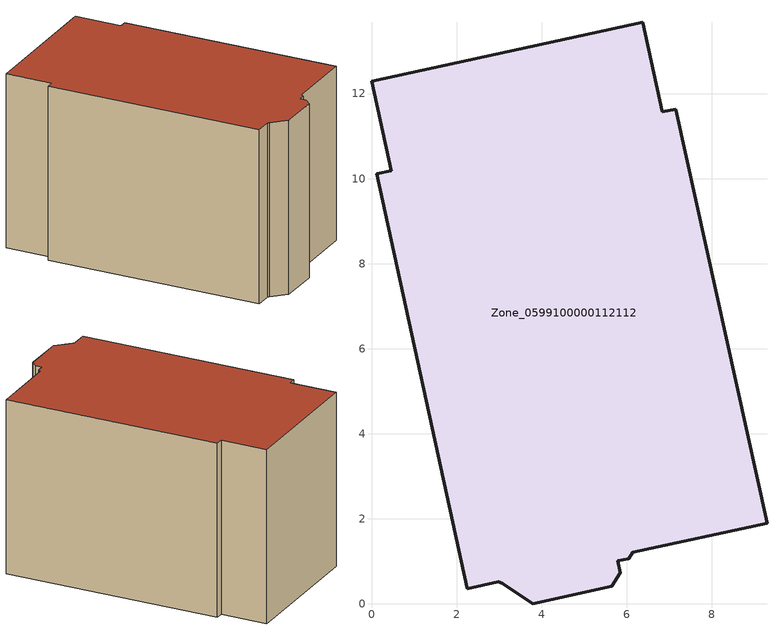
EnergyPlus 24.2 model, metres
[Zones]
Zone_0599100000112112
 floor ground (C_G): 2.25,0.36 0.12,10.11 0.46,10.18 0,12.29 6.38,13.68 6.84,11.57 7.16,11.63 9.3,1.89 6.14,1.21 6.05,1.06 5.79,1.01 5.85,0.73 5.65,0.41 3.79,0 3.08,0.49 2.98,0.52 z0
 wall outside (C_F): 6.84,11.57 6.38,13.68 0,12.29 0.46,10.18 0.12,10.11 2.25,0.36 2.98,0.52 3.08,0.49 3.79,0 5.65,0.41 5.85,0.73 5.79,1.01 6.05,1.06 6.14,1.21 9.3,1.89 7.16,11.63 6.84,11.57 z0:8.07
 roof outside (C_R): 2.25,0.36 2.98,0.52 3.08,0.49 3.79,0 5.65,0.41 5.85,0.73 5.79,1.01 6.05,1.06 6.14,1.21 9.3,1.89 7.16,11.63 6.84,11.57 6.38,13.68 0,12.29 0.46,10.18 0.12,10.11 z8.07
[BUILDING]
Pand.0599100000112112: North Axis=0; Terrain=City; Loads Convergence Tolerance Value=0.04; Temperature Convergence Tolerance Value=0.4; Solar Distribution=FullExterior; Maximum Number of Warmup Days=25; Minimum Number of Warmup Days=1
[Site:Location]
Rotterdam.The.Hague.AP_ZH_NLD Design_Conditions: Latitude=51.96; Longitude=4.45; Time Zone=1; Elevation=-4.5
[SITE:GROUNDTEMPERATURE:BUILDINGSURFACE]
18, 18, 18, 18, 18, 18, 18, 18, 18, 18, 18, 18
[MATERIAL] Thermal Absorptance=0.9; Solar Absorptance=0.7; Visible Absorptance=0.7
Name | Roughness | Thickness | Conductivity | Density | Specific Heat
G.D.1965 | MediumSmooth | 0.15 | 1 | 540 | 1210
F.D.1965 | Rough | 0.3 | 0.857143 | 1920 | 840
R.D.1965 | MediumRough | 0.2 | 0.08 | 1500 | 1000
[CONSTRUCTION]
C_G: G.D.1965
C_F: F.D.1965
C_R: R.D.1965
[ZONE]
Zone_0599100000112112: Type=1; Multiplier=1; Ceiling Height=Autocalculate; Volume=Autocalculate; Floor Area=autocalculate; Part of Total Floor Area=Yes
[ZONEINFILTRATION:DESIGNFLOWRATE]
Infil_Zone_0599100000112112: Zone or ZoneList or Space or SpaceList=Zone_0599100000112112; Schedule=AlwaysOn; Design Flow Rate Calculation Method=Flow/Area; Flow Rate per Floor Area=0.0042; Constant Term Coefficient=1; Temperature Term Coefficient=0; Velocity Term Coefficient=0; Velocity Squared Term Coefficient=0
[HVACTEMPLATE:ZONE:IDEALLOADSAIRSYSTEM]
Zone_0599100000112112: Maximum Heating Supply Air Temperature=50; Minimum Cooling Supply Air Temperature=13; Maximum Heating Supply Air Humidity Ratio=0.0156; Minimum Cooling Supply Air Humidity Ratio=0.0077; Heating Limit=NoLimit; Cooling Limit=NoLimit; Dehumidification Control Type=ConstantSensibleHeatRatio; Cooling Sensible Heat Ratio=0.7; Dehumidification Setpoint=60; Humidification Control Type=None; Humidification Setpoint=30; Outdoor Air Method=None; Outdoor Air Flow Rate per Person=0.00944; Outdoor Air Flow Rate per Zone Floor Area=0; Outdoor Air Flow Rate per Zone=0; Demand Controlled Ventilation Type=None; Outdoor Air Economizer Type=NoEconomizer; Heat Recovery Type=None; Sensible Heat Recovery Effectiveness=0.7; Latent Heat Recovery Effectiveness=0.65
[ZONECONTROL:THERMOSTAT]
ThermostatControl_Zone_0599100000112112: Zone or ZoneList=Zone_0599100000112112; Control Type Schedule=DualSetpointControlType; Control 1=Thermostat_Zone_0599100000112112; Temperature Difference Between Cutout And Setpoint=0
[THERMOSTATSETPOINT:DUALSETPOINT]
Thermostat_Zone_0599100000112112: Heating Setpoint Temperature Schedule=HeatingSetpoint_Zone_0599100000112112; Cooling Setpoint Temperature Schedule=CoolingSetpoint_Zone_0599100000112112
[SCHEDULE:COMPACT]
HeatingSetpoint_Zone_0599100000112112: Through: 12/31, For: AllDays, Until: 24:00, 21
CoolingSetpoint_Zone_0599100000112112: Through: 12/31, For: AllDays, Until: 24:00, 24
DualSetpointControlType: Through: 12/31, For: AllDays, Until: 24:00, 4
AlwaysOn: Through: 12/31, For: AllDays, Until: 24:00, 1
